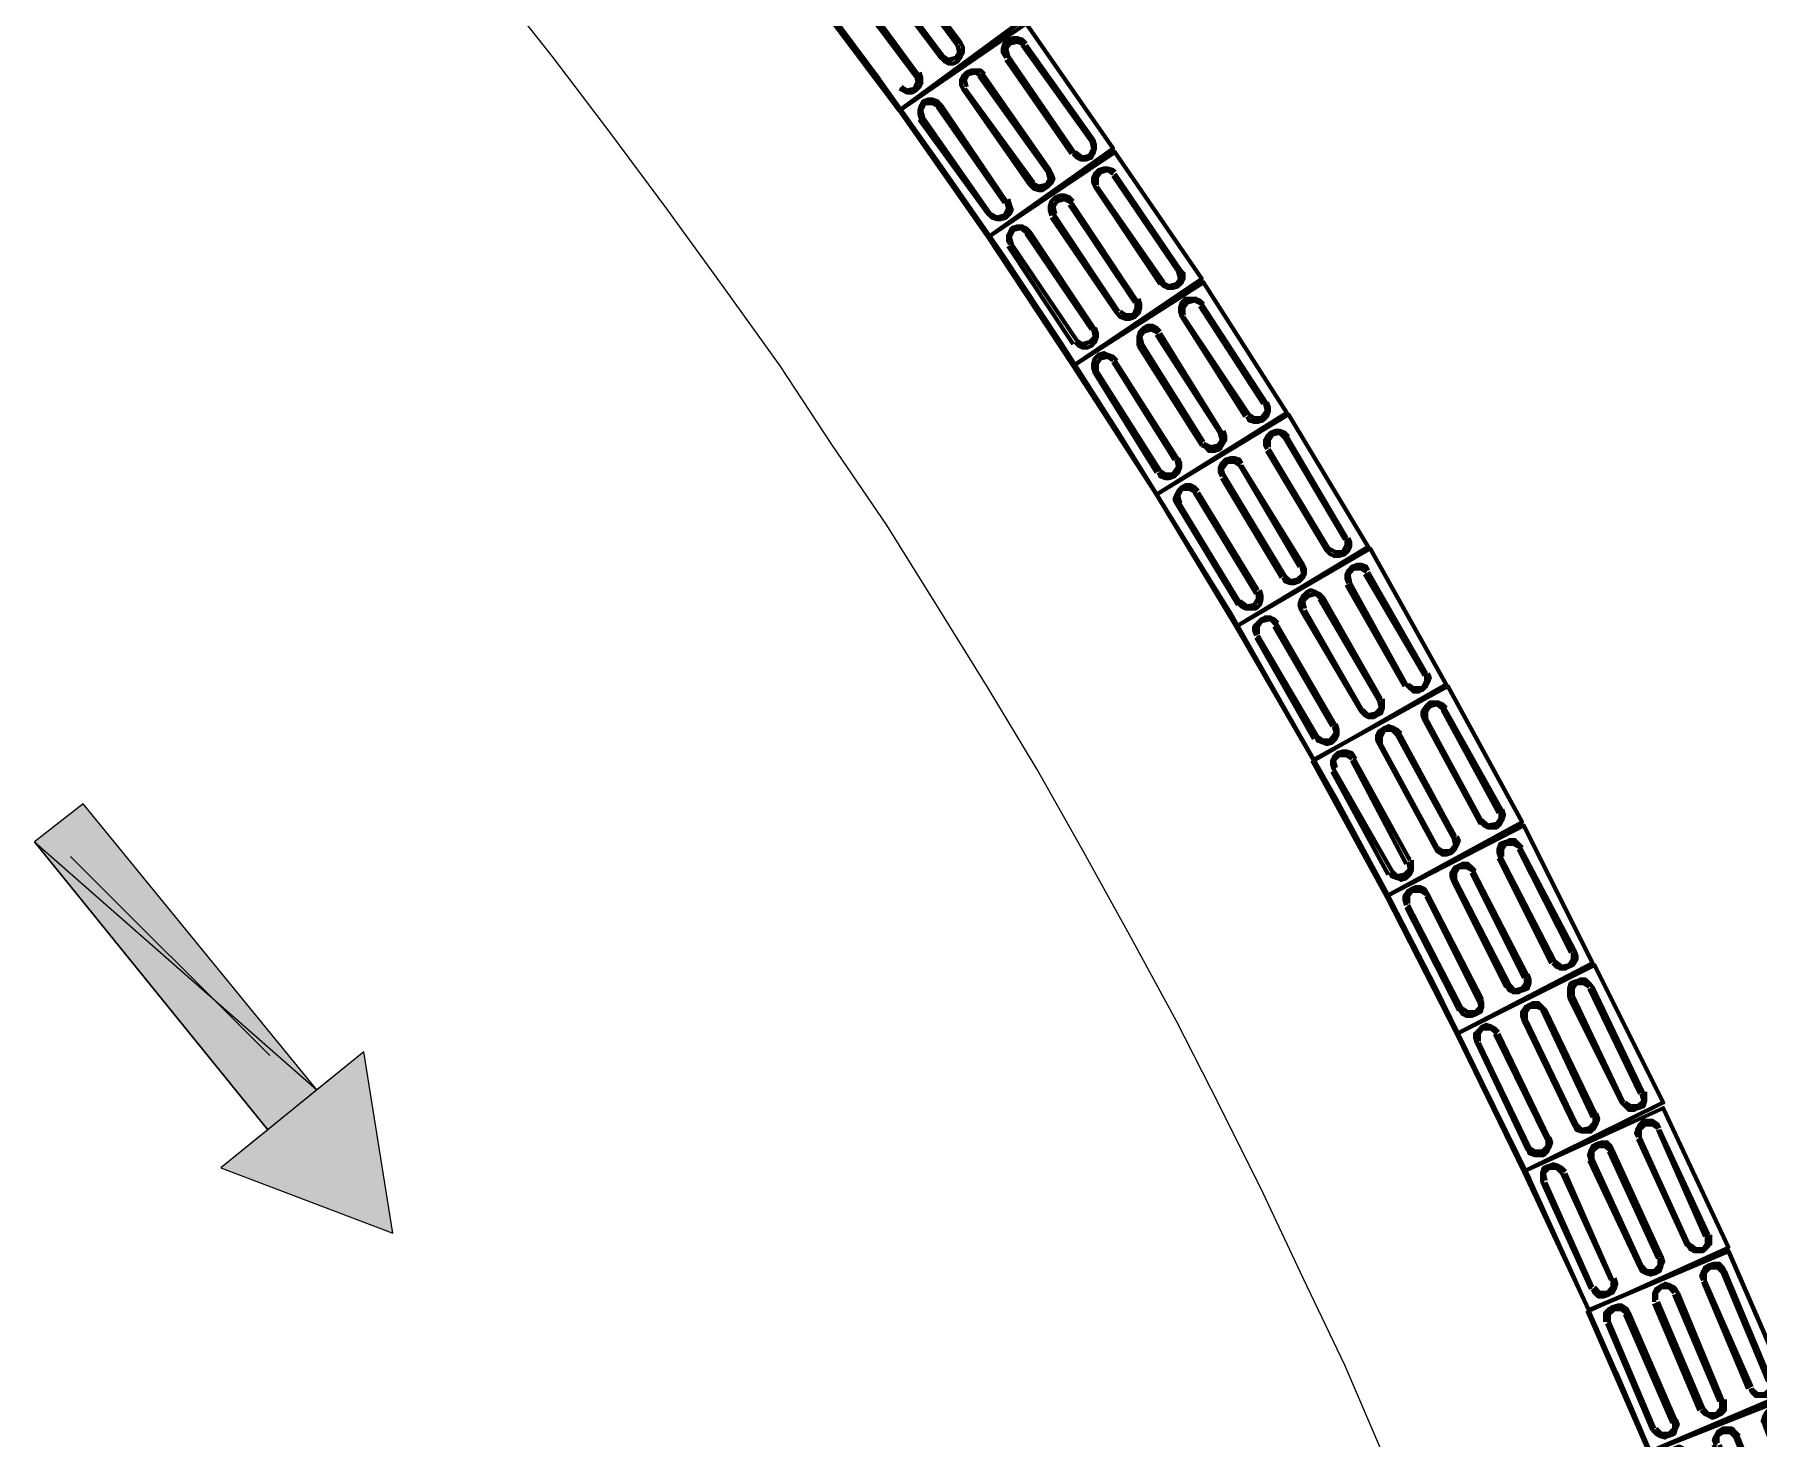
# Model space of a CAD drawing. Header units: millimetres. Extents: x 2273 to 2522, y 1034 to 1187.
# Drawn here: x 2459.222 to 2462.024, y 1053.77 to 1056.051 of the extents above; entities that cross this region are included whole.
import ezdxf

# ---------------------------------------------------------------- set-up
doc = ezdxf.new("R2010")
doc.units = ezdxf.units.MM
doc.layers.add('LAYER8', color=8, linetype='Continuous')
doc.layers.add('LAYOUT', color=7, linetype='Continuous', lineweight=100)
doc.layers.add('PAREDES', color=4, linetype='Continuous', lineweight=100)

# ---------------------------------------------------------------- blocks, each defined once
blk = doc.blocks.new('FRTY')
at = {"layer": 'PAREDES', "color": 160, "linetype": 'Continuous'}
for points in [[(72.8064, 146.8951), (73.0475, 146.9627), (72.977, 147.2039), (72.7387, 147.1333), (72.8064, 146.8951)], [(72.5711, 146.8157), (72.8064, 146.8951), (72.7299, 147.1304), (72.4946, 147.0539), (72.5711, 146.8157)], [(72.7064, 147.1039), (72.527, 147.0451)], [(72.7093, 147.098), (72.5299, 147.0392)], [(72.7181, 147.0657), (72.727, 147.0716), (72.7299, 147.0775), (72.7328, 147.0833), (72.7328, 147.0922), (72.727, 147.098), (72.7211, 147.1039), (72.7152, 147.1069), (72.7064, 147.1039)], [(72.7181, 147.0716), (72.727, 147.0775), (72.727, 147.0892), (72.7211, 147.101), (72.7093, 147.101)], [(72.3328, 146.7333), (72.5711, 146.8157), (72.4887, 147.0539), (72.2534, 146.9716), (72.3328, 146.7333)], [(72.527, 147.0451), (72.5211, 147.0422), (72.5152, 147.0363), (72.5123, 147.0275), (72.5152, 147.0216), (72.5181, 147.0127), (72.524, 147.0098), (72.5299, 147.0069), (72.5387, 147.0069)], [(72.527, 147.0422), (72.5181, 147.0333), (72.5181, 147.0216), (72.527, 147.0127), (72.5387, 147.0098)], [(72.5387, 147.0098), (72.7211, 147.0686)], [(72.5417, 147.0069), (72.7211, 147.0657)], [(72.4652, 147.0245), (72.2858, 146.9627)], [(72.4681, 147.0186), (72.2887, 146.9539)], [(72.477, 146.9863), (72.4858, 146.9892), (72.4887, 146.9951), (72.4917, 147.0039), (72.4917, 147.0127), (72.4858, 147.0186), (72.4799, 147.0245), (72.474, 147.0245), (72.4652, 147.0245)], [(72.477, 146.9892), (72.4858, 146.998), (72.4858, 147.0098), (72.4799, 147.0186), (72.4652, 147.0186)], [(72.7358, 147.0216), (72.5534, 146.9627)], [(72.7387, 147.0157), (72.5564, 146.9598)], [(72.7475, 146.9833), (72.7534, 146.9892), (72.7593, 146.9951), (72.7593, 147.001), (72.7593, 147.0098), (72.7564, 147.0157), (72.7505, 147.0216), (72.7417, 147.0216), (72.7358, 147.0216)], [(72.7446, 146.9892), (72.7534, 146.9951), (72.7564, 147.0069), (72.7475, 147.0157), (72.7358, 147.0186)], [(72.2975, 146.9275), (72.477, 146.9922)], [(72.3005, 146.9245), (72.4799, 146.9863)], [(72.5652, 146.9304), (72.7446, 146.9892)], [(72.1005, 146.6451), (72.3358, 146.7363), (72.2475, 146.9686), (72.0123, 146.8804), (72.1005, 146.6451)], [(72.2858, 146.9627), (72.277, 146.9598), (72.274, 146.9539), (72.2711, 146.9451), (72.274, 146.9363), (72.277, 146.9304), (72.2828, 146.9245), (72.2917, 146.9245), (72.2975, 146.9245)], [(72.2858, 146.9598), (72.277, 146.951), (72.277, 146.9392), (72.2858, 146.9304), (72.2975, 146.9275)], [(72.5534, 146.9657), (72.5446, 146.9598), (72.5417, 146.9539), (72.5387, 146.948), (72.5387, 146.9392), (72.5446, 146.9333), (72.5505, 146.9275), (72.5564, 146.9245), (72.5652, 146.9275)], [(72.5534, 146.9598), (72.5446, 146.9539), (72.5446, 146.9422), (72.5505, 146.9304), (72.5623, 146.9304)], [(72.5652, 146.9245), (72.7475, 146.9833)], [(72.224, 146.9392), (72.0475, 146.8716)], [(72.227, 146.9333), (72.0505, 146.8657)], [(72.2387, 146.901), (72.2475, 146.9069), (72.2505, 146.9127), (72.2534, 146.9186), (72.2505, 146.9275), (72.2475, 146.9333), (72.2417, 146.9392), (72.2328, 146.9392), (72.224, 146.9392)], [(72.2387, 146.9069), (72.2475, 146.9127), (72.2475, 146.9275), (72.2387, 146.9363), (72.227, 146.9363)], [(72.4946, 146.9422), (72.3152, 146.8804)], [(72.4946, 146.9392), (72.3152, 146.8775)], [(72.5064, 146.9069), (72.5123, 146.9098), (72.5181, 146.9157), (72.5181, 146.9245), (72.5181, 146.9304), (72.5152, 146.9392), (72.5093, 146.9422), (72.5005, 146.9451), (72.4917, 146.9422)], [(72.5034, 146.9098), (72.5123, 146.9186), (72.5152, 146.9304), (72.5064, 146.9392), (72.4946, 146.9392)], [(72.7593, 146.9392), (72.5799, 146.8833)], [(72.7623, 146.9363), (72.5799, 146.8775)], [(72.7711, 146.9039), (72.7799, 146.9069), (72.7828, 146.9127), (72.7858, 146.9216), (72.7858, 146.9275), (72.7799, 146.9363), (72.774, 146.9392), (72.7681, 146.9422), (72.7593, 146.9422)], [(72.7711, 146.9069), (72.7799, 146.9157), (72.7799, 146.9275), (72.774, 146.9363), (72.7623, 146.9363)], [(72.0593, 146.8392), (72.2387, 146.9069)], [(72.0623, 146.8333), (72.2387, 146.901)], [(72.327, 146.848), (72.5034, 146.9098)], [(72.327, 146.8422), (72.5064, 146.9039)], [(72.5917, 146.848), (72.7711, 146.9069)], [(72.5917, 146.8451), (72.774, 146.901)], [(71.8681, 146.5539), (72.1005, 146.6451), (72.0064, 146.8804), (71.777, 146.7863), (71.8681, 146.5539)], [(72.0475, 146.8745), (72.0417, 146.8686), (72.0358, 146.8627), (72.0358, 146.8569), (72.0358, 146.848), (72.0387, 146.8422), (72.0446, 146.8363), (72.0534, 146.8333), (72.0623, 146.8363)], [(72.3123, 146.8833), (72.3064, 146.8775), (72.3005, 146.8716), (72.3005, 146.8657), (72.3005, 146.8569), (72.3034, 146.851), (72.3093, 146.8451), (72.3181, 146.8422), (72.327, 146.8451)], [(72.3152, 146.8775), (72.3064, 146.8716), (72.3034, 146.8569), (72.3123, 146.848), (72.324, 146.848)], [(72.5799, 146.8833), (72.574, 146.8804), (72.5681, 146.8745), (72.5652, 146.8657), (72.5681, 146.8598), (72.5711, 146.851), (72.577, 146.848), (72.5828, 146.8451), (72.5917, 146.8451)], [(72.5799, 146.8804), (72.5711, 146.8716), (72.5711, 146.8598), (72.5799, 146.851), (72.5917, 146.851)], [(71.9887, 146.848), (71.8093, 146.7775)], [(72.0005, 146.8127), (72.0064, 146.8186), (72.0123, 146.8245), (72.0123, 146.8304), (72.0123, 146.8392), (72.0064, 146.8451), (72.0005, 146.851), (71.9946, 146.851), (71.9858, 146.851)], [(71.9975, 146.8157), (72.0064, 146.8245), (72.0064, 146.8363), (72.0005, 146.8451), (71.9858, 146.8451)], [(72.0475, 146.8686), (72.0387, 146.8627), (72.0387, 146.848), (72.0475, 146.8392), (72.0593, 146.8392)], [(72.2534, 146.8598), (72.077, 146.7922)], [(72.2564, 146.8539), (72.0799, 146.7892)], [(72.2681, 146.8245), (72.277, 146.8275), (72.2799, 146.8333), (72.2828, 146.8422), (72.2799, 146.848), (72.277, 146.8569), (72.2711, 146.8598), (72.2623, 146.8627), (72.2564, 146.8598)], [(72.2681, 146.8275), (72.277, 146.8363), (72.277, 146.848), (72.2681, 146.8569), (72.2564, 146.8569)], [(72.5211, 146.8627), (72.3446, 146.801)], [(72.524, 146.8569), (72.3446, 146.7951)], [(72.5328, 146.8245), (72.5417, 146.8304), (72.5446, 146.8363), (72.5475, 146.8422), (72.5446, 146.851), (72.5417, 146.8569), (72.5358, 146.8627), (72.527, 146.8657), (72.5211, 146.8627)], [(72.5328, 146.8304), (72.5417, 146.8363), (72.5417, 146.848), (72.5328, 146.8598), (72.5211, 146.8598)], [(71.9887, 146.8422), (71.8123, 146.7745)], [(72.0887, 146.7598), (72.2681, 146.8275)], [(72.0917, 146.7539), (72.2681, 146.8216)], [(72.3534, 146.7657), (72.5328, 146.8304)], [(72.3564, 146.7627), (72.5328, 146.8275)], [(71.824, 146.7451), (72.0005, 146.8157)], [(71.824, 146.7422), (72.0034, 146.8127)], [(72.077, 146.7922), (72.0711, 146.7892), (72.0652, 146.7833), (72.0652, 146.7745), (72.0652, 146.7686), (72.0681, 146.7598), (72.077, 146.7569), (72.0828, 146.7539), (72.0917, 146.7539)], [(72.0799, 146.7892), (72.0711, 146.7804), (72.0681, 146.7686), (72.077, 146.7598), (72.0887, 146.7598)], [(72.3417, 146.801), (72.3358, 146.798), (72.3299, 146.7922), (72.3299, 146.7833), (72.3299, 146.7775), (72.3328, 146.7686), (72.3387, 146.7657), (72.3475, 146.7627), (72.3564, 146.7627)], [(72.3446, 146.798), (72.3358, 146.7892), (72.3328, 146.7775), (72.3417, 146.7686), (72.3534, 146.7686)], [(71.6387, 146.4539), (71.8681, 146.5539), (71.7711, 146.7833), (71.5417, 146.6833), (71.6387, 146.4539)], [(71.8093, 146.7775), (71.8034, 146.7745), (71.7975, 146.7686), (71.7975, 146.7598), (71.7975, 146.751), (71.8034, 146.7451), (71.8093, 146.7422), (71.8181, 146.7392), (71.824, 146.7422)], [(71.8123, 146.7745), (71.8034, 146.7657), (71.8034, 146.7539), (71.8123, 146.7451), (71.824, 146.7451)], [(72.0181, 146.7686), (71.8417, 146.698)], [(72.0211, 146.7657), (71.8446, 146.6951)], [(72.0328, 146.7333), (72.0387, 146.7392), (72.0446, 146.7451), (72.0446, 146.7539), (72.0446, 146.7598), (72.0387, 146.7686), (72.0328, 146.7716), (72.024, 146.7745), (72.0181, 146.7716)], [(72.0299, 146.7392), (72.0387, 146.748), (72.0387, 146.7598), (72.0299, 146.7686), (72.0181, 146.7686)], [(72.2858, 146.7804), (72.1064, 146.7127)], [(72.2858, 146.7745), (72.1093, 146.7069)], [(72.2975, 146.7422), (72.3064, 146.748), (72.3093, 146.7539), (72.3123, 146.7598), (72.3093, 146.7686), (72.3064, 146.7745), (72.3005, 146.7804), (72.2917, 146.7804), (72.2858, 146.7804)], [(72.2975, 146.748), (72.3064, 146.7539), (72.3064, 146.7686), (72.2975, 146.7775), (72.2858, 146.7775)], [(71.7505, 146.751), (71.574, 146.6775)], [(71.7534, 146.748), (71.577, 146.6745)], [(71.7652, 146.7186), (71.7711, 146.7216), (71.777, 146.7275), (71.777, 146.7363), (71.777, 146.7451), (71.7711, 146.751), (71.7652, 146.7539), (71.7593, 146.7569), (71.7505, 146.7539)], [(71.7652, 146.7216), (71.774, 146.7304), (71.774, 146.7422), (71.7652, 146.751), (71.7505, 146.751)], [(71.8564, 146.6686), (72.0328, 146.7363)], [(71.8564, 146.6598), (72.0358, 146.7333)], [(72.1181, 146.6804), (72.2975, 146.748)], [(72.1211, 146.6745), (72.3005, 146.7422)], [(71.5887, 146.6451), (71.7623, 146.7216)], [(71.5917, 146.6422), (71.7652, 146.7157)], [(72.1064, 146.7157), (72.1005, 146.7098), (72.0946, 146.7039), (72.0946, 146.698), (72.0946, 146.6892), (72.1005, 146.6833), (72.1064, 146.6775), (72.1123, 146.6745), (72.1211, 146.6775)], [(72.1093, 146.7098), (72.1005, 146.7039), (72.0975, 146.6892), (72.1064, 146.6804), (72.1181, 146.6804)], [(71.4123, 146.351), (71.6387, 146.4569), (71.5358, 146.6833), (71.3093, 146.5775), (71.4123, 146.351)], [(71.8005, 146.6392), (71.8064, 146.6451), (71.8093, 146.651), (71.8123, 146.6569), (71.8093, 146.6657), (71.8064, 146.6716), (71.8005, 146.6775), (71.7917, 146.6775), (71.7828, 146.6775)], [(71.8417, 146.701), (71.8358, 146.6951), (71.8299, 146.6892), (71.8299, 146.6804), (71.8299, 146.6745), (71.8358, 146.6657), (71.8417, 146.6627), (71.8475, 146.6598), (71.8564, 146.6627)], [(71.8446, 146.6951), (71.8358, 146.6863), (71.8358, 146.6745), (71.8417, 146.6657), (71.8534, 146.6657)], [(72.0505, 146.6892), (71.874, 146.6216)], [(72.0534, 146.6863), (71.877, 146.6157)], [(72.0652, 146.6539), (72.0711, 146.6598), (72.074, 146.6657), (72.077, 146.6716), (72.074, 146.6804), (72.0711, 146.6863), (72.0652, 146.6922), (72.0564, 146.6922), (72.0505, 146.6922)], [(72.0623, 146.6569), (72.0711, 146.6657), (72.0711, 146.6775), (72.0623, 146.6863), (72.0505, 146.6863)], [(71.7858, 146.6745), (71.6093, 146.601)], [(71.7858, 146.6686), (71.6123, 146.5951)], [(71.7975, 146.6422), (71.8064, 146.651), (71.8064, 146.6627), (71.7975, 146.6716), (71.7858, 146.6716)], [(71.8887, 146.5863), (72.0652, 146.6598)], [(71.8887, 146.5833), (72.0652, 146.6539)], [(71.624, 146.5686), (71.7975, 146.6422)], [(71.627, 146.5627), (71.8005, 146.6363)], [(71.874, 146.6216), (71.8681, 146.6157), (71.8623, 146.6098), (71.8593, 146.6039), (71.8623, 146.5951), (71.8652, 146.5892), (71.874, 146.5833), (71.8799, 146.5833), (71.8887, 146.5833)], [(71.8181, 146.598), (71.6417, 146.5216)], [(71.8328, 146.5598), (71.8387, 146.5657), (71.8417, 146.5716), (71.8446, 146.5804), (71.8417, 146.5863), (71.8387, 146.5951), (71.8299, 146.598), (71.824, 146.601), (71.8152, 146.598)], [(71.8299, 146.5657), (71.8387, 146.5745), (71.8387, 146.5863), (71.8299, 146.5951), (71.8181, 146.5951)], [(71.874, 146.6186), (71.8652, 146.6098), (71.8652, 146.598), (71.874, 146.5892), (71.8858, 146.5892)], [(71.8211, 146.5922), (71.6446, 146.5157)], [(71.6564, 146.4892), (71.8299, 146.5627)], [(71.6593, 146.4863), (71.8328, 146.5598)], [(71.6417, 146.5216), (71.6358, 146.5186), (71.6299, 146.5098), (71.6299, 146.5039), (71.6328, 146.4951), (71.6358, 146.4892), (71.6417, 146.4833), (71.6505, 146.4833), (71.6564, 146.4833)], [(71.6446, 146.5186), (71.6358, 146.5098), (71.6358, 146.498), (71.6446, 146.4892), (71.6564, 146.4892)]]:
    blk.add_lwpolyline(points, dxfattribs=at)
blk = doc.blocks.new('KJIUY')
at = {"layer": 'PAREDES', "color": 0, "linetype": 'Continuous'}
blk.add_lwpolyline([(71.8975, 146.5686), (71.7387, 146.501), (71.5799, 146.4304), (71.424, 146.3598), (71.2681, 146.2833), (71.1123, 146.2069), (70.9593, 146.1275), (70.8064, 146.0451), (70.6564, 145.9598), (70.5064, 145.8745), (70.3593, 145.7833), (70.2123, 145.6922), (70.0652, 145.598), (69.924, 145.5039), (69.7799, 145.4039), (69.6387, 145.3039), (69.5005, 145.201)], dxfattribs=at)
at = {"layer": 'PAREDES', "color": 160, "linetype": 'Continuous'}
for points in [[(71.574, 146.6775), (71.5681, 146.6745), (71.5623, 146.6686), (71.5623, 146.6598), (71.5652, 146.651), (71.5681, 146.6451), (71.574, 146.6422), (71.5828, 146.6392), (71.5887, 146.6422)], [(71.5152, 146.651), (71.3446, 146.5716)], [(71.5299, 146.6157), (71.5387, 146.6216), (71.5417, 146.6275), (71.5417, 146.6363), (71.5417, 146.6422), (71.5358, 146.648), (71.5299, 146.6539), (71.5211, 146.6539), (71.5152, 146.6539)], [(71.577, 146.6745), (71.5681, 146.6657), (71.5681, 146.6539), (71.577, 146.6451), (71.5887, 146.6451)], [(71.5181, 146.6451), (71.3446, 146.5686)], [(71.5299, 146.6186), (71.5387, 146.6304), (71.5387, 146.6422), (71.5299, 146.648), (71.5152, 146.648)], [(71.3564, 146.5392), (71.5299, 146.6186)], [(71.3593, 146.5363), (71.5328, 146.6157)], [(71.6093, 146.601), (71.6005, 146.5951), (71.5975, 146.5892), (71.5946, 146.5804), (71.5975, 146.5745), (71.6034, 146.5657), (71.6093, 146.5627), (71.6152, 146.5627), (71.624, 146.5627)], [(71.6093, 146.5951), (71.6005, 146.5863), (71.6005, 146.5745), (71.6093, 146.5657), (71.6211, 146.5657)], [(71.1887, 146.2422), (71.4123, 146.351), (71.3005, 146.5775), (71.077, 146.4657), (71.1887, 146.2422)], [(71.3417, 146.5716), (71.3358, 146.5686), (71.3299, 146.5598), (71.3299, 146.5539), (71.3299, 146.5451), (71.3358, 146.5392), (71.3417, 146.5363), (71.3505, 146.5333), (71.3564, 146.5363)], [(71.3417, 146.5686), (71.3358, 146.5598), (71.3358, 146.548), (71.3446, 146.5392), (71.3564, 146.5392)], [(71.5505, 146.5745), (71.377, 146.4951)], [(71.5534, 146.5686), (71.3799, 146.4892)], [(71.5681, 146.5392), (71.574, 146.5422), (71.577, 146.548), (71.5799, 146.5569), (71.577, 146.5657), (71.574, 146.5716), (71.5652, 146.5745), (71.5593, 146.5775), (71.5505, 146.5745)], [(71.5652, 146.5422), (71.574, 146.551), (71.574, 146.5627), (71.5652, 146.5716), (71.5534, 146.5716)], [(71.2858, 146.5451), (71.1123, 146.4627)], [(71.2858, 146.5392), (71.1152, 146.4569)], [(71.3005, 146.5098), (71.3064, 146.5157), (71.3123, 146.5216), (71.3123, 146.5304), (71.3093, 146.5363), (71.3064, 146.5451), (71.2975, 146.548), (71.2917, 146.548), (71.2828, 146.548)], [(71.3005, 146.5157), (71.3064, 146.5245), (71.3064, 146.5363), (71.2975, 146.5451), (71.2858, 146.5422)], [(71.3917, 146.4627), (71.5652, 146.5422)], [(71.3946, 146.4569), (71.5681, 146.5392)], [(71.127, 146.4304), (71.3005, 146.5127)], [(71.1299, 146.4245), (71.3005, 146.5098)], [(71.377, 146.4951), (71.3711, 146.4922), (71.3652, 146.4863), (71.3652, 146.4775), (71.3681, 146.4686), (71.3711, 146.4627), (71.377, 146.4598), (71.3858, 146.4569), (71.3946, 146.4598)], [(71.3799, 146.4922), (71.3711, 146.4833), (71.3711, 146.4716), (71.3799, 146.4627), (71.3917, 146.4627)], [(71.5887, 146.4951), (71.4152, 146.4186)], [(71.5887, 146.4922), (71.4152, 146.4127)], [(71.6034, 146.4627), (71.6093, 146.4657), (71.6152, 146.4716), (71.6152, 146.4804), (71.6123, 146.4892), (71.6093, 146.4951), (71.6034, 146.498), (71.5946, 146.501), (71.5858, 146.498)], [(71.6005, 146.4657), (71.6093, 146.4745), (71.6093, 146.4863), (71.6005, 146.4951), (71.5887, 146.4951)], [(70.9652, 146.1275), (71.1887, 146.2422), (71.074, 146.4627), (70.8505, 146.351), (70.9652, 146.1275)], [(71.1123, 146.4627), (71.1064, 146.4569), (71.1005, 146.451), (71.1005, 146.4422), (71.1034, 146.4363), (71.1064, 146.4275), (71.1152, 146.4245), (71.1211, 146.4245), (71.1299, 146.4245)], [(71.1123, 146.4569), (71.1064, 146.448), (71.1064, 146.4363), (71.1152, 146.4304), (71.127, 146.4304)], [(71.3211, 146.4686), (71.1505, 146.3863)], [(71.324, 146.4627), (71.1505, 146.3804)], [(71.3358, 146.4333), (71.3446, 146.4363), (71.3475, 146.4451), (71.3475, 146.451), (71.3475, 146.4598), (71.3417, 146.4657), (71.3358, 146.4686), (71.327, 146.4716), (71.3181, 146.4686)], [(71.3358, 146.4363), (71.3446, 146.4451), (71.3417, 146.4569), (71.3328, 146.4657), (71.3211, 146.4657)], [(71.4299, 146.3863), (71.6005, 146.4627)], [(71.4299, 146.3804), (71.6034, 146.4598)], [(71.0534, 146.4333), (70.8858, 146.3451)], [(71.0564, 146.4275), (70.8887, 146.3422)], [(71.074, 146.398), (71.0799, 146.4039), (71.0828, 146.4098), (71.0828, 146.4186), (71.0799, 146.4245), (71.077, 146.4304), (71.0681, 146.4363), (71.0623, 146.4363), (71.0534, 146.4333)], [(71.0711, 146.401), (71.0799, 146.4127), (71.077, 146.4245), (71.0681, 146.4304), (71.0564, 146.4304)], [(71.1652, 146.3539), (71.3358, 146.4363)], [(71.1681, 146.351), (71.3387, 146.4333)], [(70.9005, 146.3127), (71.0711, 146.401)], [(71.4123, 146.4186), (71.4064, 146.4127), (71.4034, 146.4069), (71.4005, 146.398), (71.4034, 146.3922), (71.4064, 146.3833), (71.4152, 146.3804), (71.4211, 146.3804), (71.4299, 146.3804)], [(71.4152, 146.4127), (71.4064, 146.4039), (71.4064, 146.3922), (71.4152, 146.3833), (71.427, 146.3863)], [(70.9034, 146.3098), (71.074, 146.3951)], [(71.1505, 146.3863), (71.1446, 146.3804), (71.1387, 146.3745), (71.1387, 146.3657), (71.1417, 146.3598), (71.1446, 146.3539), (71.1534, 146.348), (71.1593, 146.348), (71.1681, 146.351)], [(71.1505, 146.3833), (71.1446, 146.3716), (71.1446, 146.3598), (71.1534, 146.3539), (71.1652, 146.3539)], [(71.3593, 146.3922), (71.1887, 146.3098)], [(71.3623, 146.3892), (71.1887, 146.3039)], [(71.374, 146.3569), (71.3828, 146.3598), (71.3858, 146.3686), (71.3858, 146.3745), (71.3858, 146.3833), (71.3799, 146.3892), (71.374, 146.3922), (71.3652, 146.3951), (71.3564, 146.3922)], [(71.374, 146.3598), (71.3799, 146.3686), (71.3799, 146.3804), (71.3711, 146.3892), (71.3593, 146.3892)], [(70.7446, 146.0069), (70.9652, 146.1275), (70.8446, 146.348), (70.624, 146.2275), (70.7446, 146.0069)], [(70.8858, 146.348), (70.8799, 146.3422), (70.874, 146.3363), (70.874, 146.3275), (70.877, 146.3216), (70.8799, 146.3127), (70.8887, 146.3098), (70.8946, 146.3098), (70.9034, 146.3127)], [(70.8858, 146.3451), (70.8799, 146.3333), (70.8799, 146.3216), (70.8887, 146.3157), (70.9005, 146.3157)], [(71.0946, 146.3569), (70.924, 146.2686)], [(71.0975, 146.351), (70.927, 146.2657)], [(71.1093, 146.3216), (71.1181, 146.3275), (71.1211, 146.3333), (71.1211, 146.3422), (71.1181, 146.348), (71.1152, 146.3569), (71.1064, 146.3598), (71.1005, 146.3598), (71.0917, 146.3569)], [(71.1093, 146.3275), (71.1181, 146.3363), (71.1152, 146.348), (71.1064, 146.3539), (71.0946, 146.3539)], [(71.2034, 146.2775), (71.374, 146.3598)], [(71.2034, 146.2745), (71.377, 146.3569)], [(70.827, 146.3157), (70.6593, 146.2216)], [(70.8446, 146.2804), (70.8505, 146.2863), (70.8534, 146.2922), (70.8534, 146.301), (70.8534, 146.3069), (70.8475, 146.3127), (70.8417, 146.3157), (70.8328, 146.3186), (70.824, 146.3157)], [(70.8417, 146.2833), (70.8505, 146.2922), (70.8475, 146.3069), (70.8387, 146.3127), (70.827, 146.3127)], [(70.9387, 146.2392), (71.1093, 146.3275)], [(70.9417, 146.2363), (71.1123, 146.3216)], [(70.8299, 146.3098), (70.6623, 146.2186)], [(71.1858, 146.3098), (71.1799, 146.3039), (71.177, 146.298), (71.174, 146.2892), (71.177, 146.2833), (71.1828, 146.2775), (71.1887, 146.2716), (71.1946, 146.2716), (71.2034, 146.2745)], [(71.1887, 146.3069), (71.1799, 146.298), (71.1799, 146.2833), (71.1887, 146.2775), (71.2005, 146.2775)], [(70.677, 146.1922), (70.8446, 146.2833)], [(70.6799, 146.1892), (70.8475, 146.2804)], [(70.924, 146.2716), (70.9181, 146.2657), (70.9123, 146.2598), (70.9123, 146.251), (70.9152, 146.2451), (70.9181, 146.2392), (70.927, 146.2333), (70.9328, 146.2333), (70.9417, 146.2363)], [(70.924, 146.2686), (70.9181, 146.2569), (70.9181, 146.2451), (70.927, 146.2392), (70.9387, 146.2392)], [(71.1328, 146.2833), (70.9623, 146.1951)], [(71.1358, 146.2775), (70.9652, 146.1922)], [(71.1475, 146.2451), (71.1564, 146.251), (71.1593, 146.2569), (71.1593, 146.2657), (71.1564, 146.2745), (71.1534, 146.2804), (71.1446, 146.2833), (71.1387, 146.2833), (71.1299, 146.2804)], [(71.1475, 146.251), (71.1534, 146.2598), (71.1534, 146.2716), (71.1446, 146.2804), (71.1328, 146.2775)], [(70.8681, 146.2392), (70.7005, 146.148)], [(70.8711, 146.2363), (70.7034, 146.1451)], [(70.8858, 146.2069), (70.8917, 146.2098), (70.8975, 146.2186), (70.8975, 146.2245), (70.8946, 146.2333), (70.8887, 146.2392), (70.8828, 146.2422), (70.874, 146.2451), (70.8681, 146.2422)], [(70.8858, 146.2098), (70.8917, 146.2186), (70.8917, 146.2304), (70.8828, 146.2392), (70.8681, 146.2363)], [(70.9799, 146.1627), (71.1505, 146.251)], [(70.9828, 146.1598), (71.1505, 146.2451)], [(70.527, 145.8833), (70.7446, 146.0098), (70.6211, 146.2245), (70.4005, 146.101), (70.527, 145.8833)], [(70.6593, 146.2245), (70.6534, 146.2186), (70.6505, 146.2127), (70.6505, 146.2039), (70.6505, 146.198), (70.6564, 146.1922), (70.6652, 146.1863), (70.6711, 146.1863), (70.6799, 146.1892)], [(70.6623, 146.2216), (70.6534, 146.2098), (70.6564, 146.198), (70.6652, 146.1922), (70.677, 146.1922)], [(70.7181, 146.1186), (70.8858, 146.2098)], [(70.7181, 146.1157), (70.8858, 146.2069)], [(70.6034, 146.1922), (70.4387, 146.098)], [(70.6064, 146.1892), (70.4417, 146.0922)], [(70.6211, 146.1598), (70.627, 146.1657), (70.6328, 146.1716), (70.6328, 146.1804), (70.6299, 146.1863), (70.624, 146.1922), (70.6181, 146.1951), (70.6093, 146.198), (70.6034, 146.1951)], [(70.6211, 146.1627), (70.627, 146.1716), (70.627, 146.1863), (70.6152, 146.1922), (70.6034, 146.1922)], [(70.9623, 146.1951), (70.9534, 146.1892), (70.9505, 146.1833), (70.9505, 146.1745), (70.9534, 146.1686), (70.9564, 146.1627), (70.9652, 146.1569), (70.9711, 146.1569), (70.9799, 146.1598)], [(70.9623, 146.1922), (70.9564, 146.1833), (70.9564, 146.1686), (70.9652, 146.1627), (70.977, 146.1627)], [(70.4564, 146.0686), (70.6211, 146.1598)], [(70.4593, 146.0627), (70.624, 146.1569)], [(70.7005, 146.151), (70.6946, 146.1451), (70.6917, 146.1392), (70.6887, 146.1304), (70.6917, 146.1245), (70.6975, 146.1157), (70.7034, 146.1127), (70.7123, 146.1127), (70.7181, 146.1157)], [(70.7034, 146.1451), (70.6946, 146.1363), (70.6946, 146.1245), (70.7064, 146.1186), (70.7181, 146.1186)], [(70.9064, 146.1657), (70.7417, 146.0745)], [(70.9123, 146.1598), (70.7446, 146.0716)], [(70.927, 146.1333), (70.9328, 146.1363), (70.9358, 146.1451), (70.9387, 146.151), (70.9358, 146.1598), (70.9299, 146.1657), (70.924, 146.1686), (70.9152, 146.1686), (70.9064, 146.1686)], [(70.924, 146.1363), (70.9328, 146.1451), (70.9299, 146.1569), (70.9211, 146.1657), (70.9093, 146.1627)], [(70.6446, 146.1186), (70.4799, 146.0245)], [(70.6652, 146.0863), (70.6711, 146.0922), (70.674, 146.098), (70.674, 146.1069), (70.6711, 146.1127), (70.6681, 146.1186), (70.6593, 146.1216), (70.6534, 146.1216), (70.6446, 146.1216)], [(70.6623, 146.0892), (70.6711, 146.098), (70.6681, 146.1098), (70.6593, 146.1186), (70.6475, 146.1157)], [(70.7593, 146.0422), (70.924, 146.1363)], [(70.7623, 146.0392), (70.9299, 146.1304)], [(70.3123, 145.7539), (70.527, 145.8833), (70.3975, 146.098), (70.1828, 145.9686), (70.3123, 145.7539)], [(70.4358, 146.098), (70.4299, 146.0951), (70.427, 146.0863), (70.427, 146.0804), (70.4299, 146.0716), (70.4358, 146.0657), (70.4417, 146.0627), (70.4505, 146.0627), (70.4564, 146.0657)], [(70.4387, 146.0951), (70.4328, 146.0863), (70.4328, 146.0745), (70.4417, 146.0657), (70.4564, 146.0686)], [(70.6475, 146.1157), (70.4828, 146.0186)], [(70.5005, 145.9951), (70.6652, 146.0892)], [(70.3828, 146.0627), (70.2181, 145.9657)], [(70.4034, 146.0304), (70.4093, 146.0363), (70.4123, 146.0422), (70.4123, 146.051), (70.4093, 146.0598), (70.4034, 146.0657), (70.3975, 146.0686), (70.3887, 146.0686), (70.3828, 146.0657)], [(70.4005, 146.0333), (70.4064, 146.0451), (70.4064, 146.0569), (70.3946, 146.0627), (70.3828, 146.0627)], [(70.5005, 145.9892), (70.6652, 146.0863)], [(70.7417, 146.0775), (70.7328, 146.0716), (70.7299, 146.0627), (70.7299, 146.0569), (70.7328, 146.048), (70.7387, 146.0422), (70.7446, 146.0392), (70.7505, 146.0392), (70.7593, 146.0422)], [(70.7417, 146.0716), (70.7358, 146.0627), (70.7358, 146.051), (70.7446, 146.0422), (70.7564, 146.0451)], [(70.3858, 146.0598), (70.2211, 145.9627)], [(70.2387, 145.9363), (70.4005, 146.0333)], [(70.6887, 146.0451), (70.5211, 145.948)], [(70.6887, 146.0392), (70.527, 145.9451)], [(70.7064, 146.0127), (70.7123, 146.0157), (70.7152, 146.0245), (70.7181, 146.0304), (70.7152, 146.0392), (70.7093, 146.0451), (70.7034, 146.048), (70.6946, 146.048), (70.6858, 146.0451)], [(70.7064, 146.0157), (70.7123, 146.0245), (70.7123, 146.0363), (70.7005, 146.0451), (70.6887, 146.0422)], [(70.2417, 145.9333), (70.4034, 146.0304)], [(70.4799, 146.0245), (70.474, 146.0186), (70.4711, 146.0127), (70.4681, 146.0039), (70.4711, 145.998), (70.477, 145.9922), (70.4828, 145.9892), (70.4917, 145.9863), (70.5005, 145.9892)], [(70.4828, 146.0216), (70.474, 146.0127), (70.477, 146.001), (70.4858, 145.9922), (70.4975, 145.9951)], [(70.5417, 145.9186), (70.7064, 146.0157)], [(70.5446, 145.9157), (70.7093, 146.0098)], [(70.427, 145.9922), (70.2652, 145.8922)], [(70.4299, 145.9863), (70.2652, 145.8892)], [(70.4475, 145.9598), (70.4534, 145.9627), (70.4564, 145.9716), (70.4564, 145.9775), (70.4534, 145.9863), (70.4475, 145.9922), (70.4417, 145.9951), (70.4328, 145.9951), (70.427, 145.9922)], [(70.4446, 145.9627), (70.4534, 145.9716), (70.4505, 145.9833), (70.4417, 145.9922), (70.427, 145.9892)], [(70.1034, 145.6186), (70.3123, 145.7539), (70.1799, 145.9657), (69.9681, 145.8304), (70.1034, 145.6186)], [(70.2181, 145.9686), (70.2123, 145.9627), (70.2093, 145.9539), (70.2093, 145.948), (70.2123, 145.9392), (70.2181, 145.9333), (70.224, 145.9304), (70.2328, 145.9304), (70.2387, 145.9333)], [(70.2211, 145.9627), (70.2123, 145.9539), (70.2152, 145.9422), (70.224, 145.9363), (70.2358, 145.9363)], [(70.2799, 145.8627), (70.4446, 145.9627)], [(70.2858, 145.8598), (70.4475, 145.9569)], [(70.5211, 145.951), (70.5152, 145.9451), (70.5123, 145.9392), (70.5123, 145.9304), (70.5152, 145.9245), (70.5211, 145.9186), (70.527, 145.9127), (70.5328, 145.9127), (70.5417, 145.9157)], [(70.1652, 145.9333), (70.0034, 145.8275)], [(70.1652, 145.9275), (70.0064, 145.8245)], [(70.1858, 145.901), (70.1917, 145.9039), (70.1946, 145.9127), (70.1946, 145.9186), (70.1917, 145.9275), (70.1858, 145.9333), (70.177, 145.9363), (70.1711, 145.9363), (70.1623, 145.9333)], [(70.1828, 145.9039), (70.1887, 145.9127), (70.1887, 145.9245), (70.177, 145.9333), (70.1652, 145.9304)], [(70.4887, 145.8863), (70.4946, 145.8922), (70.4975, 145.898), (70.4975, 145.9069), (70.4975, 145.9157), (70.4917, 145.9216), (70.4828, 145.9245), (70.477, 145.9245), (70.4681, 145.9216)], [(70.524, 145.948), (70.5152, 145.9392), (70.5181, 145.9245), (70.527, 145.9186), (70.5387, 145.9186)], [(70.024, 145.798), (70.1828, 145.9039)], [(70.024, 145.7951), (70.1858, 145.898)], [(70.2623, 145.8922), (70.2564, 145.8892), (70.2534, 145.8804), (70.2534, 145.8745), (70.2564, 145.8657), (70.2623, 145.8598), (70.2681, 145.8569), (70.277, 145.8569), (70.2828, 145.8598)], [(70.4681, 145.9186), (70.3093, 145.8216)], [(70.474, 145.9157), (70.3093, 145.8157)], [(70.4858, 145.8892), (70.4946, 145.901), (70.4917, 145.9127), (70.4828, 145.9186), (70.4711, 145.9186)], [(70.2328, 145.8275), (70.2358, 145.8333), (70.2417, 145.8392), (70.2417, 145.848), (70.2387, 145.8569), (70.2328, 145.8598), (70.224, 145.8657), (70.2181, 145.8657), (70.2093, 145.8627)], [(70.2652, 145.8892), (70.2593, 145.8804), (70.2593, 145.8686), (70.2711, 145.8598), (70.2828, 145.8627)], [(70.324, 145.7892), (70.4887, 145.8892)], [(70.327, 145.7863), (70.4917, 145.8863)], [(70.2123, 145.8598), (70.0505, 145.7598)], [(70.2123, 145.8569), (70.0534, 145.7539)], [(70.2299, 145.8304), (70.2358, 145.8422), (70.2328, 145.8539), (70.224, 145.8598), (70.2123, 145.8569)], [(69.8946, 145.4804), (70.1034, 145.6186), (69.9623, 145.8275), (69.7564, 145.6863), (69.8946, 145.4804)], [(70.0034, 145.8304), (69.9975, 145.8245), (69.9946, 145.8186), (69.9946, 145.8098), (69.9946, 145.801), (70.0005, 145.7951), (70.0093, 145.7922), (70.0152, 145.7922), (70.024, 145.7951)], [(70.0034, 145.8275), (69.9975, 145.8157), (70.0005, 145.8039), (70.0093, 145.798), (70.0211, 145.798)], [(70.0681, 145.7304), (70.227, 145.8304)], [(70.0711, 145.7245), (70.2328, 145.8275)], [(70.3064, 145.8216), (70.3005, 145.8157), (70.2975, 145.8098), (70.2975, 145.801), (70.3005, 145.7951), (70.3064, 145.7892), (70.3123, 145.7863), (70.3211, 145.7833), (70.327, 145.7863)], [(70.3093, 145.8186), (70.3034, 145.8069), (70.3034, 145.7951), (70.3152, 145.7892), (70.327, 145.7922)], [(69.9475, 145.7922), (69.7917, 145.6863)], [(69.9505, 145.7892), (69.7946, 145.6833)], [(69.9681, 145.7598), (69.974, 145.7657), (69.977, 145.7716), (69.977, 145.7804), (69.974, 145.7892), (69.9681, 145.7951), (69.9623, 145.798), (69.9534, 145.798), (69.9475, 145.7922)], [(69.9681, 145.7627), (69.974, 145.7745), (69.9711, 145.7863), (69.9623, 145.7922), (69.9505, 145.7892)], [(70.2564, 145.7892), (70.0946, 145.6863)], [(70.2564, 145.7833), (70.0975, 145.6833)], [(70.277, 145.7569), (70.2828, 145.7598), (70.2858, 145.7686), (70.2858, 145.7745), (70.2828, 145.7833), (70.277, 145.7892), (70.2681, 145.7922), (70.2623, 145.7922), (70.2534, 145.7892)], [(70.274, 145.7598), (70.2799, 145.7686), (70.2799, 145.7804), (70.2681, 145.7892), (70.2564, 145.7863)], [(69.8123, 145.6569), (69.9681, 145.7657)], [(69.8123, 145.6539), (69.9711, 145.7598)], [(70.0475, 145.7598), (70.0417, 145.7539), (70.0387, 145.748), (70.0387, 145.7392), (70.0417, 145.7333), (70.0475, 145.7275), (70.0564, 145.7245), (70.0623, 145.7245), (70.0711, 145.7245)], [(70.0505, 145.7569), (70.0446, 145.7451), (70.0475, 145.7333), (70.0564, 145.7275), (70.0681, 145.7304)], [(70.1123, 145.6569), (70.274, 145.7598)], [(70.1152, 145.6539), (70.277, 145.7539)], [(70.0181, 145.6892), (70.024, 145.6951), (70.027, 145.7039), (70.027, 145.7098), (70.024, 145.7186), (70.0181, 145.7245), (70.0093, 145.7275), (70.0034, 145.7275), (69.9946, 145.7245)], [(69.9975, 145.7216), (69.8387, 145.6157)], [(70.0005, 145.7186), (69.8417, 145.6127)], [(70.0152, 145.6951), (70.0211, 145.7039), (70.0211, 145.7157), (70.0093, 145.7216), (69.9975, 145.7216)], [(69.6887, 145.3363), (69.8946, 145.4804), (69.7505, 145.6833), (69.5475, 145.5422), (69.6887, 145.3363)], [(69.7887, 145.6863), (69.7858, 145.6833), (69.7828, 145.6745), (69.7828, 145.6686), (69.7858, 145.6598), (69.7917, 145.6539), (69.7975, 145.651), (69.8064, 145.651), (69.8123, 145.6539)], [(69.7917, 145.6833), (69.7858, 145.6745), (69.7887, 145.6627), (69.7975, 145.6569), (69.8093, 145.6569)], [(69.8564, 145.5863), (70.0152, 145.6922)], [(69.8623, 145.5833), (70.0181, 145.6892)], [(70.0946, 145.6892), (70.0887, 145.6833), (70.0858, 145.6745), (70.0828, 145.6686), (70.0858, 145.6598), (70.0917, 145.6539), (70.1005, 145.651), (70.1064, 145.651), (70.1152, 145.6539)], [(70.0946, 145.6833), (70.0887, 145.6745), (70.0917, 145.6627), (70.1005, 145.6569), (70.1123, 145.6569)], [(69.7358, 145.651), (69.5828, 145.5422)], [(69.7387, 145.648), (69.5828, 145.5363)], [(69.7593, 145.6186), (69.7652, 145.6245), (69.7681, 145.6304), (69.7681, 145.6392), (69.7652, 145.648), (69.7593, 145.651), (69.7505, 145.6539), (69.7446, 145.6539), (69.7358, 145.651)], [(69.7564, 145.6216), (69.7652, 145.6333), (69.7623, 145.6451), (69.7505, 145.651), (69.7387, 145.648)], [(70.0446, 145.6539), (69.8858, 145.548)], [(70.0446, 145.648), (69.8887, 145.5422)], [(70.0652, 145.6216), (70.0711, 145.6275), (70.074, 145.6333), (70.074, 145.6422), (70.0711, 145.648), (70.0652, 145.6539), (70.0564, 145.6569), (70.0505, 145.6569), (70.0417, 145.6539)], [(70.0623, 145.6245), (70.0681, 145.6333), (70.0652, 145.6451), (70.0564, 145.6539), (70.0446, 145.651)], [(69.6005, 145.5127), (69.7593, 145.6216)], [(69.6064, 145.5098), (69.7593, 145.6157)], [(69.8358, 145.6186), (69.8299, 145.6127), (69.827, 145.6039), (69.827, 145.598), (69.8299, 145.5892), (69.8358, 145.5833), (69.8446, 145.5804), (69.8505, 145.5804), (69.8593, 145.5833)], [(69.8387, 145.6157), (69.8328, 145.6039), (69.8358, 145.5922), (69.8446, 145.5863), (69.8564, 145.5892)], [(69.9064, 145.5186), (70.0623, 145.6245)], [(69.9093, 145.5127), (70.0681, 145.6186)], [(69.8093, 145.548), (69.8152, 145.5539), (69.8181, 145.5627), (69.8181, 145.5686), (69.8123, 145.5775), (69.8064, 145.5833), (69.8005, 145.5863), (69.7917, 145.5833), (69.7858, 145.5804)], [(69.7858, 145.5804), (69.6299, 145.4716)], [(69.7887, 145.5775), (69.6328, 145.4657)], [(69.8064, 145.551), (69.8123, 145.5627), (69.8093, 145.5745), (69.8005, 145.5804), (69.7887, 145.5775)], [(69.4887, 145.1863), (69.6887, 145.3363), (69.5417, 145.5363), (69.3417, 145.3892), (69.4887, 145.1863)], [(69.5799, 145.5422), (69.574, 145.5363), (69.5711, 145.5275), (69.5711, 145.5216), (69.574, 145.5127), (69.5799, 145.5069), (69.5887, 145.5039), (69.5946, 145.5039), (69.6034, 145.5098)], [(69.5828, 145.5392), (69.577, 145.5275), (69.5799, 145.5157), (69.5887, 145.5098), (69.6005, 145.5127)], [(69.6534, 145.4422), (69.8064, 145.5539)], [(69.6534, 145.4392), (69.8093, 145.548)], [(69.8858, 145.548), (69.8799, 145.5422), (69.877, 145.5363), (69.877, 145.5275), (69.8799, 145.5186), (69.8858, 145.5157), (69.8917, 145.5127), (69.9005, 145.5127), (69.9064, 145.5157)], [(69.8887, 145.5451), (69.8799, 145.5333), (69.8828, 145.5216), (69.8946, 145.5157), (69.9064, 145.5186)], [(69.8358, 145.5098), (69.6799, 145.4039)], [(69.8387, 145.5069), (69.6828, 145.398)], [(69.8564, 145.4804), (69.8623, 145.4863), (69.8652, 145.4951), (69.8652, 145.501), (69.8623, 145.5098), (69.8564, 145.5157), (69.8505, 145.5186), (69.8417, 145.5157), (69.8328, 145.5127)], [(69.8564, 145.4833), (69.8623, 145.4951), (69.8593, 145.5069), (69.8475, 145.5127), (69.8358, 145.5098)], [(69.6299, 145.4745), (69.624, 145.4686), (69.624, 145.4598), (69.624, 145.4539), (69.627, 145.4451), (69.6328, 145.4392), (69.6387, 145.4363), (69.6475, 145.4363), (69.6534, 145.4392)], [(69.7005, 145.3745), (69.8564, 145.4833)], [(69.7034, 145.3686), (69.8564, 145.4804)], [(69.6328, 145.4686), (69.627, 145.4598), (69.6299, 145.448), (69.6387, 145.4422), (69.6505, 145.4451)], [(69.5799, 145.4363), (69.427, 145.3216)], [(69.5828, 145.4304), (69.4299, 145.3186)], [(69.6034, 145.4039), (69.6093, 145.4098), (69.6123, 145.4157), (69.6123, 145.4245), (69.6093, 145.4304), (69.6005, 145.4363), (69.5946, 145.4392), (69.5858, 145.4392), (69.5799, 145.4363)], [(69.6005, 145.4069), (69.6064, 145.4157), (69.6034, 145.4275), (69.5946, 145.4333), (69.5828, 145.4304)], [(69.4475, 145.2922), (69.6005, 145.4069)], [(69.4505, 145.2892), (69.6034, 145.4039)], [(69.6799, 145.4039), (69.674, 145.398), (69.6711, 145.3892), (69.6711, 145.3833), (69.674, 145.3745), (69.6799, 145.3716), (69.6887, 145.3686), (69.6946, 145.3686), (69.7034, 145.3716)], [(69.6828, 145.401), (69.677, 145.3892), (69.677, 145.3775), (69.6887, 145.3716), (69.7005, 145.3745)], [(69.6299, 145.3657), (69.477, 145.2539)], [(69.6328, 145.3627), (69.4799, 145.248)], [(69.6534, 145.3363), (69.6564, 145.3422), (69.6593, 145.348), (69.6593, 145.3569), (69.6564, 145.3627), (69.6505, 145.3686), (69.6446, 145.3716), (69.6358, 145.3716), (69.627, 145.3686)], [(69.6505, 145.3392), (69.6564, 145.348), (69.6534, 145.3598), (69.6417, 145.3657), (69.6299, 145.3627)]]:
    blk.add_lwpolyline(points, dxfattribs=at)
at = {"layer": 'PAREDES', "color": 252, "linetype": 'Continuous'}
blk.add_lwpolyline([(71.5005, 146.3922), (71.5005, 146.3922), (71.5005, 146.3922)], dxfattribs=at)
at = {"layer": 'LAYOUT', "linetype": 'ByBlock'}
blk.add_blockref('FRTY', (0, 0), dxfattribs=at)

msp = doc.modelspace()

# ---------------------------------------------------------------- hatches: boundary and pattern name
at = {"layer": 'LAYER8', "linetype": 'Continuous'}
for points in [[(2459.2222, 1054.7396), (2459.681, 1054.3367), (2459.3016, 1054.8014), (2459.2222, 1054.7396), (2459.681, 1054.3367), (2459.6016, 1054.272)], [(2459.8046, 1054.1043), (2459.7575, 1054.3984), (2459.5252, 1054.2102)]]:
    msp.add_hatch(color=0, dxfattribs=at).paths.add_polyline_path(points)

# ---------------------------------------------------------------- linework, layer by layer
at = {"layer": 'LAYER8', "color": 0, "linetype": 'Continuous'}
for points in [[(2461.4134, 1053.7455), (2461.3516, 1053.8896), (2461.284, 1054.0308), (2461.2193, 1054.169), (2461.1487, 1054.3102), (2461.0781, 1054.4484), (2461.0046, 1054.5837), (2460.9281, 1054.722), (2460.8516, 1054.8572), (2460.7722, 1054.9896), (2460.6899, 1055.122), (2460.6075, 1055.2543), (2460.5193, 1055.3837), (2460.434, 1055.5131), (2460.3428, 1055.6396), (2460.2516, 1055.7661), (2460.1575, 1055.8925), (2460.0634, 1056.0161), (2459.9663, 1056.1396)], [(2459.3016, 1054.8014), (2459.2222, 1054.7396), (2459.681, 1054.3367), (2459.3016, 1054.8014)], [(2459.7575, 1054.3984), (2459.681, 1054.3367), (2459.3016, 1054.8014), (2459.2222, 1054.7396), (2459.6016, 1054.272), (2459.5252, 1054.2102), (2459.8046, 1054.1043), (2459.7575, 1054.3984)], [(2459.2222, 1054.7396), (2459.681, 1054.3367), (2459.6016, 1054.272), (2459.2222, 1054.7396)], [(2459.8046, 1054.1043), (2459.7575, 1054.3984), (2459.5252, 1054.2102), (2459.8046, 1054.1043)]]:
    msp.add_lwpolyline(points, dxfattribs=at)
at = {"layer": 'LAYER8', "color": 252, "linetype": 'Continuous'}
msp.add_lwpolyline([(2459.281, 1054.7161), (2459.6046, 1054.3925)], dxfattribs=at)

# ---------------------------------------------------------------- block references
at = {"layer": 'LAYER8', "color": 0, "linetype": 'ByBlock', "rotation": 270}
msp.add_blockref('KJIUY', (2315.2918, 1125.6166), dxfattribs=at)

doc.saveas('drawing.dxf')
